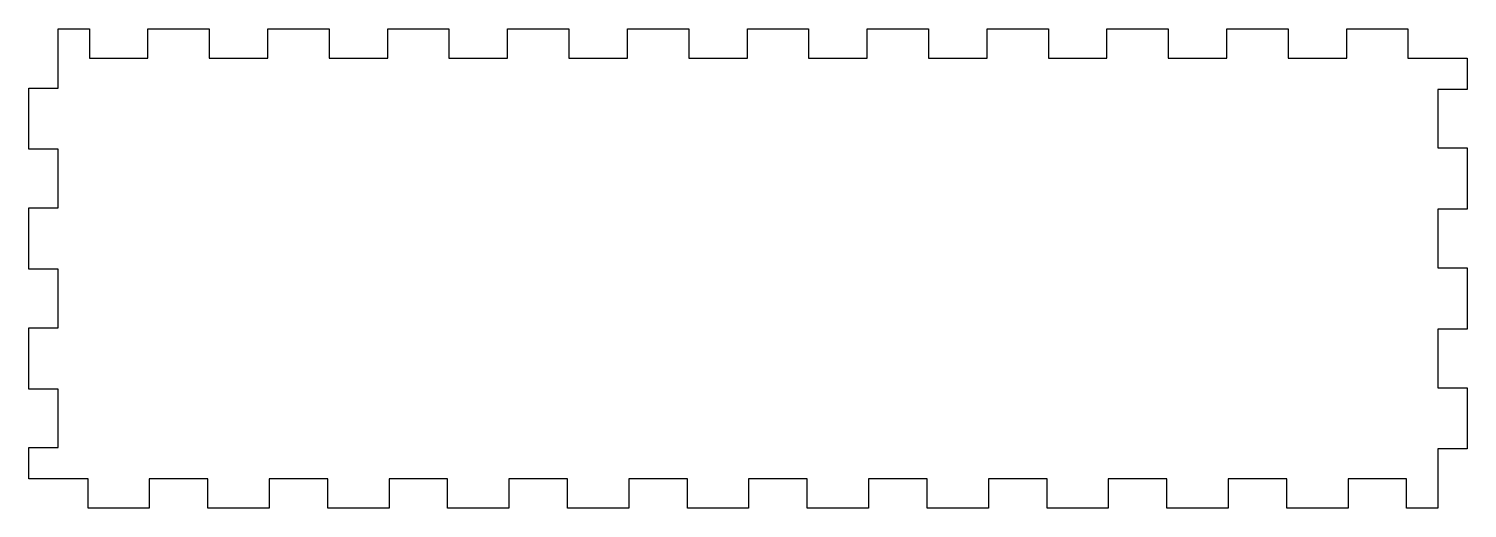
# Model space of a CAD drawing. Header units: millimetres. Extents: x 0 to 240, y 0 to 80.
import ezdxf

# ---------------------------------------------------------------- set-up
doc = ezdxf.new("R2010")
doc.units = ezdxf.units.MM

msp = doc.modelspace()

# ---------------------------------------------------------------- linework, layer by layer
at = {"color": 0}
msp.add_lwpolyline([(235.1, 69.89), (235.1, 60.11), (240, 60.11), (240, 49.89), (235.1, 49.89), (235.1, 40.11), (240, 40.11), (240, 29.89), (235.1, 29.89), (235.1, 20.11), (240, 20.11), (240, 9.89), (235.1, 9.89), (235.1, 0), (229.89, 0), (229.89, 4.9), (220.11, 4.9), (220.11, 0), (209.89, 0), (209.89, 4.9), (200.11, 4.9), (200.11, 0), (189.89, 0), (189.89, 4.9), (180.11, 4.9), (180.11, 0), (169.89, 0), (169.89, 4.9), (160.11, 4.9), (160.11, 0), (149.89, 0), (149.89, 4.9), (140.11, 4.9), (140.11, 0), (129.89, 0), (129.89, 4.9), (120.11, 4.9), (120.11, 0), (109.89, 0), (109.89, 4.9), (100.11, 4.9), (100.11, 0), (89.89, 0), (89.89, 4.9), (80.11, 4.9), (80.11, 0), (69.89, 0), (69.89, 4.9), (60.11, 4.9), (60.11, 0), (49.89, 0), (49.89, 4.9), (40.11, 4.9), (40.11, 0), (29.89, 0), (29.89, 4.9), (20.11, 4.9), (20.11, 0), (9.89, 0), (9.89, 4.9), (0, 4.9), (0, 10.11), (4.9, 10.11), (4.9, 19.89), (0, 19.89), (0, 30.11), (4.9, 30.11), (4.9, 39.89), (0, 39.89), (0, 50.11), (4.9, 50.11), (4.9, 59.89), (0, 59.89), (0, 70.11), (4.9, 70.11), (4.9, 80), (10.11, 80), (10.11, 75.1), (19.89, 75.1), (19.89, 80), (30.11, 80), (30.11, 75.1), (39.89, 75.1), (39.89, 80), (50.11, 80), (50.11, 75.1), (59.89, 75.1), (59.89, 80), (70.11, 80), (70.11, 75.1), (79.89, 75.1), (79.89, 80), (90.11, 80), (90.11, 75.1), (99.89, 75.1), (99.89, 80), (110.11, 80), (110.11, 75.1), (119.89, 75.1), (119.89, 80), (130.11, 80), (130.11, 75.1), (139.89, 75.1), (139.89, 80), (150.11, 80), (150.11, 75.1), (159.89, 75.1), (159.89, 80), (170.11, 80), (170.11, 75.1), (179.89, 75.1), (179.89, 80), (190.11, 80), (190.11, 75.1), (199.89, 75.1), (199.89, 80), (210.11, 80), (210.11, 75.1), (219.89, 75.1), (219.89, 80), (230.11, 80), (230.11, 75.1), (240, 75.1), (240, 69.89), (235.1, 69.89)], dxfattribs=at)

doc.saveas('drawing.dxf')
